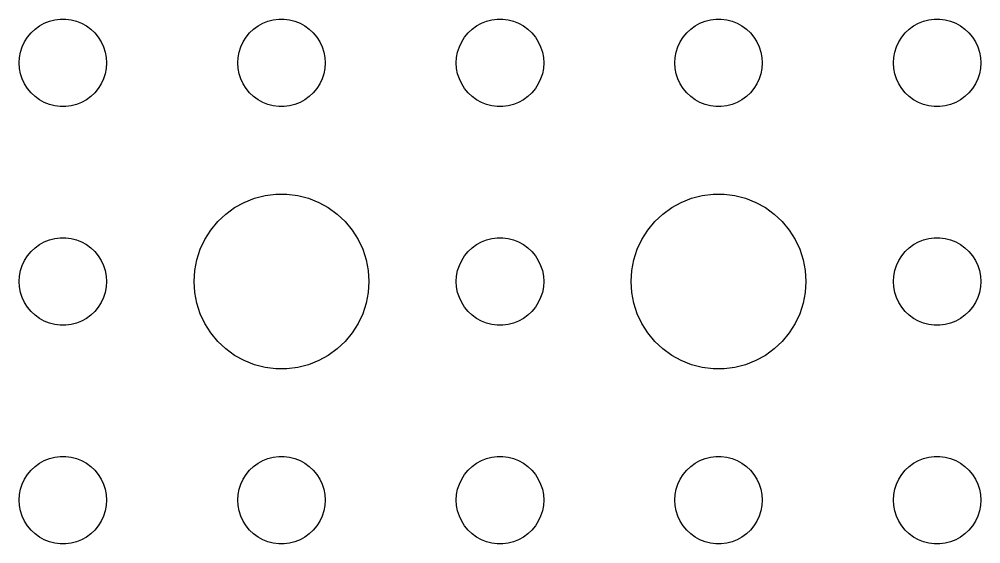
# Model space of a CAD drawing. Header units: metres. Extents: x -127 to 127, y -127 to 127.
# Drawn here: x -39 to -6, y 66 to 84 of the extents above; entities that cross this region are included whole.
import ezdxf

# ---------------------------------------------------------------- set-up
doc = ezdxf.new("R2010")
doc.units = ezdxf.units.M

msp = doc.modelspace()

# ---------------------------------------------------------------- linework, layer by layer
for p, q in [((-38.3037, 83.7665), (-38.1387, 83.8572)), ((-38.1387, 83.8572), (-37.9635, 83.9266)), ((-37.9635, 83.9266), (-37.7811, 83.9734)), ((-37.7811, 83.9734), (-37.5942, 83.997)), ((-37.5942, 83.997), (-37.4058, 83.997)), ((-37.4058, 83.997), (-37.2189, 83.9734)), ((-37.2189, 83.9734), (-37.0365, 83.9266)), ((-37.0365, 83.9266), (-36.8613, 83.8572)), ((-36.8613, 83.8572), (-36.6963, 83.7665)), ((-30.8037, 83.7665), (-30.6387, 83.8572)), ((-30.6387, 83.8572), (-30.4635, 83.9266)), ((-30.4635, 83.9266), (-30.2811, 83.9734)), ((-30.2811, 83.9734), (-30.0942, 83.997)), ((-30.0942, 83.997), (-29.9058, 83.997)), ((-29.9058, 83.997), (-29.7189, 83.9734)), ((-29.7189, 83.9734), (-29.5365, 83.9266)), ((-29.5365, 83.9266), (-29.3613, 83.8572)), ((-29.3613, 83.8572), (-29.1963, 83.7665)), ((-23.3037, 83.7665), (-23.1387, 83.8572)), ((-23.1387, 83.8572), (-22.9635, 83.9266)), ((-22.9635, 83.9266), (-22.7811, 83.9734)), ((-22.7811, 83.9734), (-22.5942, 83.997)), ((-22.5942, 83.997), (-22.4058, 83.997)), ((-22.4058, 83.997), (-22.2189, 83.9734)), ((-22.2189, 83.9734), (-22.0365, 83.9266)), ((-22.0365, 83.9266), (-21.8613, 83.8572)), ((-21.8613, 83.8572), (-21.6963, 83.7665)), ((-15.8037, 83.7665), (-15.6387, 83.8572)), ((-15.6387, 83.8572), (-15.4635, 83.9266)), ((-15.4635, 83.9266), (-15.2811, 83.9734)), ((-15.2811, 83.9734), (-15.0942, 83.997)), ((-15.0942, 83.997), (-14.9058, 83.997)), ((-14.9058, 83.997), (-14.7189, 83.9734)), ((-14.7189, 83.9734), (-14.5365, 83.9266)), ((-14.5365, 83.9266), (-14.3613, 83.8572)), ((-14.3613, 83.8572), (-14.1963, 83.7665)), ((-8.30373, 83.7665), (-8.13866, 83.8572)), ((-8.13866, 83.8572), (-7.96352, 83.9266)), ((-7.96352, 83.9266), (-7.78107, 83.9734)), ((-7.78107, 83.9734), (-7.59418, 83.997)), ((-7.59418, 83.997), (-7.40581, 83.997)), ((-7.40581, 83.997), (-7.21892, 83.9734)), ((-7.21892, 83.9734), (-7.03647, 83.9266)), ((-7.03647, 83.9266), (-6.86133, 83.8572)), ((-6.86133, 83.8572), (-6.69626, 83.7665)), ((-38.7135, 83.3817), (-38.5934, 83.5268)), ((-38.5934, 83.5268), (-38.4561, 83.6558)), ((-38.4561, 83.6558), (-38.3037, 83.7665)), ((-36.6963, 83.7665), (-36.5439, 83.6558)), ((-36.5439, 83.6558), (-36.4065, 83.5268)), ((-36.4065, 83.5268), (-36.2865, 83.3817)), ((-31.2135, 83.3817), (-31.0934, 83.5268)), ((-31.0934, 83.5268), (-30.9561, 83.6558)), ((-30.9561, 83.6558), (-30.8037, 83.7665)), ((-29.1963, 83.7665), (-29.0439, 83.6558)), ((-29.0439, 83.6558), (-28.9065, 83.5268)), ((-28.9065, 83.5268), (-28.7865, 83.3817)), ((-23.7135, 83.3817), (-23.5934, 83.5268)), ((-23.5934, 83.5268), (-23.4561, 83.6558)), ((-23.4561, 83.6558), (-23.3037, 83.7665)), ((-21.6963, 83.7665), (-21.5439, 83.6558)), ((-21.5439, 83.6558), (-21.4065, 83.5268)), ((-21.4065, 83.5268), (-21.2865, 83.3817)), ((-16.2135, 83.3817), (-16.0934, 83.5268)), ((-16.0934, 83.5268), (-15.9561, 83.6558)), ((-15.9561, 83.6558), (-15.8037, 83.7665)), ((-14.1963, 83.7665), (-14.0439, 83.6558)), ((-14.0439, 83.6558), (-13.9065, 83.5268)), ((-13.9065, 83.5268), (-13.7865, 83.3817)), ((-8.71352, 83.3817), (-8.59344, 83.5268)), ((-8.59344, 83.5268), (-8.45613, 83.6558)), ((-8.45613, 83.6558), (-8.30373, 83.7665)), ((-6.69626, 83.7665), (-6.54385, 83.6558)), ((-6.54385, 83.6558), (-6.40654, 83.5268)), ((-6.40654, 83.5268), (-6.28647, 83.3817)), ((-38.8947, 83.0522), (-38.8145, 83.2226)), ((-38.8145, 83.2226), (-38.7135, 83.3817)), ((-36.2865, 83.3817), (-36.1855, 83.2226)), ((-36.1855, 83.2226), (-36.1053, 83.0522)), ((-31.3947, 83.0522), (-31.3145, 83.2226)), ((-31.3145, 83.2226), (-31.2135, 83.3817)), ((-28.7865, 83.3817), (-28.6855, 83.2226)), ((-28.6855, 83.2226), (-28.6053, 83.0522)), ((-23.8947, 83.0522), (-23.8145, 83.2226)), ((-23.8145, 83.2226), (-23.7135, 83.3817)), ((-21.2865, 83.3817), (-21.1855, 83.2226)), ((-21.1855, 83.2226), (-21.1053, 83.0522)), ((-16.3947, 83.0522), (-16.3145, 83.2226)), ((-16.3145, 83.2226), (-16.2135, 83.3817)), ((-13.7865, 83.3817), (-13.6855, 83.2226)), ((-13.6855, 83.2226), (-13.6053, 83.0522)), ((-8.89465, 83.0522), (-8.81445, 83.2226)), ((-8.81445, 83.2226), (-8.71352, 83.3817)), ((-6.28647, 83.3817), (-6.18553, 83.2226)), ((-6.18553, 83.2226), (-6.10533, 83.0522)), ((-38.9882, 82.688), (-38.9529, 82.873)), ((-38.9529, 82.873), (-38.8947, 83.0522)), ((-36.1053, 83.0522), (-36.0471, 82.873)), ((-36.0471, 82.873), (-36.0118, 82.688)), ((-31.4882, 82.688), (-31.4529, 82.873)), ((-31.4529, 82.873), (-31.3947, 83.0522)), ((-28.6053, 83.0522), (-28.5471, 82.873)), ((-28.5471, 82.873), (-28.5118, 82.688)), ((-23.9882, 82.688), (-23.9529, 82.873)), ((-23.9529, 82.873), (-23.8947, 83.0522)), ((-21.1053, 83.0522), (-21.0471, 82.873)), ((-21.0471, 82.873), (-21.0118, 82.688)), ((-16.4882, 82.688), (-16.4529, 82.873)), ((-16.4529, 82.873), (-16.3947, 83.0522)), ((-13.6053, 83.0522), (-13.5471, 82.873)), ((-13.5471, 82.873), (-13.5118, 82.688)), ((-8.98816, 82.688), (-8.95287, 82.873)), ((-8.95287, 82.873), (-8.89465, 83.0522)), ((-6.10533, 83.0522), (-6.04712, 82.873)), ((-6.04712, 82.873), (-6.01183, 82.688)), ((-39, 82.5), (-38.9882, 82.688)), ((-38.9882, 82.312), (-39, 82.5)), ((-36.0118, 82.688), (-36, 82.5)), ((-36, 82.5), (-36.0118, 82.312)), ((-31.5, 82.5), (-31.4882, 82.688)), ((-31.4882, 82.312), (-31.5, 82.5)), ((-28.5118, 82.688), (-28.5, 82.5)), ((-28.5, 82.5), (-28.5118, 82.312)), ((-24, 82.5), (-23.9882, 82.688)), ((-23.9882, 82.312), (-24, 82.5)), ((-21.0118, 82.688), (-21, 82.5)), ((-21, 82.5), (-21.0118, 82.312)), ((-16.5, 82.5), (-16.4882, 82.688)), ((-16.4882, 82.312), (-16.5, 82.5)), ((-13.5118, 82.688), (-13.5, 82.5)), ((-13.5, 82.5), (-13.5118, 82.312)), ((-9, 82.5), (-8.98816, 82.688)), ((-8.98816, 82.312), (-9, 82.5)), ((-6.01183, 82.688), (-6, 82.5)), ((-6, 82.5), (-6.01183, 82.312)), ((-38.9529, 82.127), (-38.9882, 82.312)), ((-36.0118, 82.312), (-36.0471, 82.127)), ((-31.4529, 82.127), (-31.4882, 82.312)), ((-28.5118, 82.312), (-28.5471, 82.127)), ((-23.9529, 82.127), (-23.9882, 82.312)), ((-21.0118, 82.312), (-21.0471, 82.127)), ((-16.4529, 82.127), (-16.4882, 82.312)), ((-13.5118, 82.312), (-13.5471, 82.127)), ((-8.95287, 82.127), (-8.98816, 82.312)), ((-6.01183, 82.312), (-6.04712, 82.127)), ((-38.8947, 81.9478), (-38.9529, 82.127)), ((-38.8145, 81.7774), (-38.8947, 81.9478)), ((-36.1053, 81.9478), (-36.1855, 81.7774)), ((-36.0471, 82.127), (-36.1053, 81.9478)), ((-31.3947, 81.9478), (-31.4529, 82.127)), ((-31.3145, 81.7774), (-31.3947, 81.9478)), ((-28.6053, 81.9478), (-28.6855, 81.7774)), ((-28.5471, 82.127), (-28.6053, 81.9478)), ((-23.8947, 81.9478), (-23.9529, 82.127)), ((-23.8145, 81.7774), (-23.8947, 81.9478)), ((-21.1053, 81.9478), (-21.1855, 81.7774)), ((-21.0471, 82.127), (-21.1053, 81.9478)), ((-16.3947, 81.9478), (-16.4529, 82.127)), ((-16.3145, 81.7774), (-16.3947, 81.9478)), ((-13.6053, 81.9478), (-13.6855, 81.7774)), ((-13.5471, 82.127), (-13.6053, 81.9478)), ((-8.89465, 81.9478), (-8.95287, 82.127)), ((-8.81445, 81.7774), (-8.89465, 81.9478)), ((-6.10533, 81.9478), (-6.18553, 81.7774)), ((-6.04712, 82.127), (-6.10533, 81.9478)), ((-38.7135, 81.6183), (-38.8145, 81.7774)), ((-38.5934, 81.4732), (-38.7135, 81.6183)), ((-36.2865, 81.6183), (-36.4065, 81.4732)), ((-36.1855, 81.7774), (-36.2865, 81.6183)), ((-31.2135, 81.6183), (-31.3145, 81.7774)), ((-31.0934, 81.4732), (-31.2135, 81.6183)), ((-28.7865, 81.6183), (-28.9065, 81.4732)), ((-28.6855, 81.7774), (-28.7865, 81.6183)), ((-23.7135, 81.6183), (-23.8145, 81.7774)), ((-23.5934, 81.4732), (-23.7135, 81.6183)), ((-21.2865, 81.6183), (-21.4065, 81.4732)), ((-21.1855, 81.7774), (-21.2865, 81.6183)), ((-16.2135, 81.6183), (-16.3145, 81.7774)), ((-16.0934, 81.4732), (-16.2135, 81.6183)), ((-13.7865, 81.6183), (-13.9065, 81.4732)), ((-13.6855, 81.7774), (-13.7865, 81.6183)), ((-8.71352, 81.6183), (-8.81445, 81.7774)), ((-8.59344, 81.4732), (-8.71352, 81.6183)), ((-6.28647, 81.6183), (-6.40654, 81.4732)), ((-6.18553, 81.7774), (-6.28647, 81.6183)), ((-38.4561, 81.3442), (-38.5934, 81.4732)), ((-38.3037, 81.2335), (-38.4561, 81.3442)), ((-38.1387, 81.1428), (-38.3037, 81.2335)), ((-36.6963, 81.2335), (-36.8613, 81.1428)), ((-36.5439, 81.3442), (-36.6963, 81.2335)), ((-36.4065, 81.4732), (-36.5439, 81.3442)), ((-30.9561, 81.3442), (-31.0934, 81.4732)), ((-30.8037, 81.2335), (-30.9561, 81.3442)), ((-30.6387, 81.1428), (-30.8037, 81.2335)), ((-29.1963, 81.2335), (-29.3613, 81.1428)), ((-29.0439, 81.3442), (-29.1963, 81.2335)), ((-28.9065, 81.4732), (-29.0439, 81.3442)), ((-23.4561, 81.3442), (-23.5934, 81.4732)), ((-23.3037, 81.2335), (-23.4561, 81.3442)), ((-23.1387, 81.1428), (-23.3037, 81.2335)), ((-21.6963, 81.2335), (-21.8613, 81.1428)), ((-21.5439, 81.3442), (-21.6963, 81.2335)), ((-21.4065, 81.4732), (-21.5439, 81.3442)), ((-15.9561, 81.3442), (-16.0934, 81.4732)), ((-15.8037, 81.2335), (-15.9561, 81.3442)), ((-15.6387, 81.1428), (-15.8037, 81.2335)), ((-14.1963, 81.2335), (-14.3613, 81.1428)), ((-14.0439, 81.3442), (-14.1963, 81.2335)), ((-13.9065, 81.4732), (-14.0439, 81.3442)), ((-8.45613, 81.3442), (-8.59344, 81.4732)), ((-8.30373, 81.2335), (-8.45613, 81.3442)), ((-8.13866, 81.1428), (-8.30373, 81.2335)), ((-6.69626, 81.2335), (-6.86133, 81.1428)), ((-6.54385, 81.3442), (-6.69626, 81.2335)), ((-6.40654, 81.4732), (-6.54385, 81.3442)), ((-37.9635, 81.0734), (-38.1387, 81.1428)), ((-37.7811, 81.0266), (-37.9635, 81.0734)), ((-37.5942, 81.003), (-37.7811, 81.0266)), ((-37.4058, 81.003), (-37.5942, 81.003)), ((-37.2189, 81.0266), (-37.4058, 81.003)), ((-37.0365, 81.0734), (-37.2189, 81.0266)), ((-36.8613, 81.1428), (-37.0365, 81.0734)), ((-30.4635, 81.0734), (-30.6387, 81.1428)), ((-30.2811, 81.0266), (-30.4635, 81.0734)), ((-30.0942, 81.003), (-30.2811, 81.0266)), ((-29.9058, 81.003), (-30.0942, 81.003)), ((-29.7189, 81.0266), (-29.9058, 81.003)), ((-29.5365, 81.0734), (-29.7189, 81.0266)), ((-29.3613, 81.1428), (-29.5365, 81.0734)), ((-22.9635, 81.0734), (-23.1387, 81.1428)), ((-22.7811, 81.0266), (-22.9635, 81.0734)), ((-22.5942, 81.003), (-22.7811, 81.0266)), ((-22.4058, 81.003), (-22.5942, 81.003)), ((-22.2189, 81.0266), (-22.4058, 81.003)), ((-22.0365, 81.0734), (-22.2189, 81.0266)), ((-21.8613, 81.1428), (-22.0365, 81.0734)), ((-15.4635, 81.0734), (-15.6387, 81.1428)), ((-15.2811, 81.0266), (-15.4635, 81.0734)), ((-15.0942, 81.003), (-15.2811, 81.0266)), ((-14.9058, 81.003), (-15.0942, 81.003)), ((-14.7189, 81.0266), (-14.9058, 81.003)), ((-14.5365, 81.0734), (-14.7189, 81.0266)), ((-14.3613, 81.1428), (-14.5365, 81.0734)), ((-7.96352, 81.0734), (-8.13866, 81.1428)), ((-7.78107, 81.0266), (-7.96352, 81.0734)), ((-7.59418, 81.003), (-7.78107, 81.0266)), ((-7.40581, 81.003), (-7.59418, 81.003)), ((-7.21892, 81.0266), (-7.40581, 81.003)), ((-7.03647, 81.0734), (-7.21892, 81.0266)), ((-6.86133, 81.1428), (-7.03647, 81.0734)), ((-30.927, 77.8532), (-30.5621, 77.9469)), ((-30.5621, 77.9469), (-30.1884, 77.9941)), ((-30.1884, 77.9941), (-29.8116, 77.9941)), ((-29.8116, 77.9941), (-29.4379, 77.9469)), ((-29.4379, 77.9469), (-29.0729, 77.8532)), ((-15.927, 77.8532), (-15.5621, 77.9469)), ((-15.5621, 77.9469), (-15.1884, 77.9941)), ((-15.1884, 77.9941), (-14.8116, 77.9941)), ((-14.8116, 77.9941), (-14.4379, 77.9469)), ((-14.4379, 77.9469), (-14.0729, 77.8532)), ((-31.6075, 77.533), (-31.2773, 77.7145)), ((-31.2773, 77.7145), (-30.927, 77.8532)), ((-29.0729, 77.8532), (-28.7227, 77.7145)), ((-28.7227, 77.7145), (-28.3925, 77.533)), ((-16.6075, 77.533), (-16.2773, 77.7145)), ((-16.2773, 77.7145), (-15.927, 77.8532)), ((-14.0729, 77.8532), (-13.7227, 77.7145)), ((-13.7227, 77.7145), (-13.3925, 77.533)), ((-32.1869, 77.0536), (-31.9123, 77.3115)), ((-31.9123, 77.3115), (-31.6075, 77.533)), ((-28.3925, 77.533), (-28.0877, 77.3115)), ((-28.0877, 77.3115), (-27.8131, 77.0536)), ((-17.1869, 77.0536), (-16.9123, 77.3115)), ((-16.9123, 77.3115), (-16.6075, 77.533)), ((-13.3925, 77.533), (-13.0877, 77.3115)), ((-13.0877, 77.3115), (-12.8131, 77.0536)), ((-32.427, 76.7634), (-32.1869, 77.0536)), ((-27.8131, 77.0536), (-27.5729, 76.7634)), ((-17.427, 76.7634), (-17.1869, 77.0536)), ((-12.8131, 77.0536), (-12.5729, 76.7634)), ((-32.6289, 76.4453), (-32.427, 76.7634)), ((-27.5729, 76.7634), (-27.3711, 76.4453)), ((-17.6289, 76.4453), (-17.427, 76.7634)), ((-12.5729, 76.7634), (-12.3711, 76.4453)), ((-38.4561, 76.1558), (-38.3037, 76.2665)), ((-38.3037, 76.2665), (-38.1387, 76.3572)), ((-38.1387, 76.3572), (-37.9635, 76.4266)), ((-37.9635, 76.4266), (-37.7811, 76.4734)), ((-37.7811, 76.4734), (-37.5942, 76.497)), ((-37.5942, 76.497), (-37.4058, 76.497)), ((-37.4058, 76.497), (-37.2189, 76.4734)), ((-37.2189, 76.4734), (-37.0365, 76.4266)), ((-37.0365, 76.4266), (-36.8613, 76.3572)), ((-36.8613, 76.3572), (-36.6963, 76.2665)), ((-36.6963, 76.2665), (-36.5439, 76.1558)), ((-32.7893, 76.1044), (-32.6289, 76.4453)), ((-27.3711, 76.4453), (-27.2107, 76.1044)), ((-23.4561, 76.1558), (-23.3037, 76.2665)), ((-23.3037, 76.2665), (-23.1387, 76.3572)), ((-23.1387, 76.3572), (-22.9635, 76.4266)), ((-22.9635, 76.4266), (-22.7811, 76.4734)), ((-22.7811, 76.4734), (-22.5942, 76.497)), ((-22.5942, 76.497), (-22.4058, 76.497)), ((-22.4058, 76.497), (-22.2189, 76.4734)), ((-22.2189, 76.4734), (-22.0365, 76.4266)), ((-22.0365, 76.4266), (-21.8613, 76.3572)), ((-21.8613, 76.3572), (-21.6963, 76.2665)), ((-21.6963, 76.2665), (-21.5439, 76.1558)), ((-17.7893, 76.1044), (-17.6289, 76.4453)), ((-12.3711, 76.4453), (-12.2107, 76.1044)), ((-8.45613, 76.1558), (-8.30373, 76.2665)), ((-8.30373, 76.2665), (-8.13866, 76.3572)), ((-8.13866, 76.3572), (-7.96352, 76.4266)), ((-7.96352, 76.4266), (-7.78107, 76.4734)), ((-7.78107, 76.4734), (-7.59418, 76.497)), ((-7.59418, 76.497), (-7.40581, 76.497)), ((-7.40581, 76.497), (-7.21892, 76.4734)), ((-7.21892, 76.4734), (-7.03647, 76.4266)), ((-7.03647, 76.4266), (-6.86133, 76.3572)), ((-6.86133, 76.3572), (-6.69626, 76.2665)), ((-6.69626, 76.2665), (-6.54385, 76.1558)), ((-38.7135, 75.8817), (-38.5934, 76.0268)), ((-38.5934, 76.0268), (-38.4561, 76.1558)), ((-36.5439, 76.1558), (-36.4065, 76.0268)), ((-36.4065, 76.0268), (-36.2865, 75.8817)), ((-32.9057, 75.7461), (-32.7893, 76.1044)), ((-27.2107, 76.1044), (-27.0942, 75.7461)), ((-23.7135, 75.8817), (-23.5934, 76.0268)), ((-23.5934, 76.0268), (-23.4561, 76.1558)), ((-21.5439, 76.1558), (-21.4065, 76.0268)), ((-21.4065, 76.0268), (-21.2865, 75.8817)), ((-17.9057, 75.7461), (-17.7893, 76.1044)), ((-12.2107, 76.1044), (-12.0942, 75.7461)), ((-8.71352, 75.8817), (-8.59344, 76.0268)), ((-8.59344, 76.0268), (-8.45613, 76.1558)), ((-6.54385, 76.1558), (-6.40654, 76.0268)), ((-6.40654, 76.0268), (-6.28647, 75.8817)), ((-38.8947, 75.5522), (-38.8145, 75.7226)), ((-38.8145, 75.7226), (-38.7135, 75.8817)), ((-36.2865, 75.8817), (-36.1855, 75.7226)), ((-36.1855, 75.7226), (-36.1053, 75.5522)), ((-32.9763, 75.376), (-32.9057, 75.7461)), ((-27.0942, 75.7461), (-27.0237, 75.376)), ((-23.8947, 75.5522), (-23.8145, 75.7226)), ((-23.8145, 75.7226), (-23.7135, 75.8817)), ((-21.2865, 75.8817), (-21.1855, 75.7226)), ((-21.1855, 75.7226), (-21.1053, 75.5522)), ((-17.9763, 75.376), (-17.9057, 75.7461)), ((-12.0942, 75.7461), (-12.0237, 75.376)), ((-8.89465, 75.5522), (-8.81445, 75.7226)), ((-8.81445, 75.7226), (-8.71352, 75.8817)), ((-6.28647, 75.8817), (-6.18553, 75.7226)), ((-6.18553, 75.7226), (-6.10533, 75.5522)), ((-38.9882, 75.188), (-38.9529, 75.373)), ((-38.9529, 75.373), (-38.8947, 75.5522)), ((-36.1053, 75.5522), (-36.0471, 75.373)), ((-36.0471, 75.373), (-36.0118, 75.188)), ((-33, 75), (-32.9763, 75.376)), ((-27.0237, 75.376), (-27, 75)), ((-23.9882, 75.188), (-23.9529, 75.373)), ((-23.9529, 75.373), (-23.8947, 75.5522)), ((-21.1053, 75.5522), (-21.0471, 75.373)), ((-21.0471, 75.373), (-21.0118, 75.188)), ((-18, 75), (-17.9763, 75.376)), ((-12.0237, 75.376), (-12, 75)), ((-8.98816, 75.188), (-8.95287, 75.373)), ((-8.95287, 75.373), (-8.89465, 75.5522)), ((-6.10533, 75.5522), (-6.04712, 75.373)), ((-6.04712, 75.373), (-6.01183, 75.188)), ((-39, 75), (-38.9882, 75.188)), ((-38.9882, 74.812), (-39, 75)), ((-36.0118, 75.188), (-36, 75)), ((-36, 75), (-36.0118, 74.812)), ((-32.9763, 74.624), (-33, 75)), ((-27, 75), (-27.0237, 74.624)), ((-24, 75), (-23.9882, 75.188)), ((-23.9882, 74.812), (-24, 75)), ((-21.0118, 75.188), (-21, 75)), ((-21, 75), (-21.0118, 74.812)), ((-17.9763, 74.624), (-18, 75)), ((-12, 75), (-12.0237, 74.624)), ((-9, 75), (-8.98816, 75.188)), ((-8.98816, 74.812), (-9, 75)), ((-6.01183, 75.188), (-6, 75)), ((-6, 75), (-6.01183, 74.812)), ((-38.9529, 74.627), (-38.9882, 74.812)), ((-38.8947, 74.4478), (-38.9529, 74.627)), ((-36.0471, 74.627), (-36.1053, 74.4478)), ((-36.0118, 74.812), (-36.0471, 74.627)), ((-32.9057, 74.2539), (-32.9763, 74.624)), ((-27.0237, 74.624), (-27.0942, 74.2539)), ((-23.9529, 74.627), (-23.9882, 74.812)), ((-23.8947, 74.4478), (-23.9529, 74.627)), ((-21.0471, 74.627), (-21.1053, 74.4478)), ((-21.0118, 74.812), (-21.0471, 74.627)), ((-17.9057, 74.2539), (-17.9763, 74.624)), ((-12.0237, 74.624), (-12.0942, 74.2539)), ((-8.95287, 74.627), (-8.98816, 74.812)), ((-8.89465, 74.4478), (-8.95287, 74.627)), ((-6.04712, 74.627), (-6.10533, 74.4478)), ((-6.01183, 74.812), (-6.04712, 74.627)), ((-38.8145, 74.2774), (-38.8947, 74.4478)), ((-38.7135, 74.1183), (-38.8145, 74.2774)), ((-36.1855, 74.2774), (-36.2865, 74.1183)), ((-36.1053, 74.4478), (-36.1855, 74.2774)), ((-32.7893, 73.8956), (-32.9057, 74.2539)), ((-27.0942, 74.2539), (-27.2107, 73.8956)), ((-23.8145, 74.2774), (-23.8947, 74.4478)), ((-23.7135, 74.1183), (-23.8145, 74.2774)), ((-21.1855, 74.2774), (-21.2865, 74.1183)), ((-21.1053, 74.4478), (-21.1855, 74.2774)), ((-17.7893, 73.8956), (-17.9057, 74.2539)), ((-12.0942, 74.2539), (-12.2107, 73.8956)), ((-8.81445, 74.2774), (-8.89465, 74.4478)), ((-8.71352, 74.1183), (-8.81445, 74.2774)), ((-6.18553, 74.2774), (-6.28647, 74.1183)), ((-6.10533, 74.4478), (-6.18553, 74.2774)), ((-38.5934, 73.9732), (-38.7135, 74.1183)), ((-38.4561, 73.8442), (-38.5934, 73.9732)), ((-36.4065, 73.9732), (-36.5439, 73.8442)), ((-36.2865, 74.1183), (-36.4065, 73.9732)), ((-23.5934, 73.9732), (-23.7135, 74.1183)), ((-23.4561, 73.8442), (-23.5934, 73.9732)), ((-21.4065, 73.9732), (-21.5439, 73.8442)), ((-21.2865, 74.1183), (-21.4065, 73.9732)), ((-8.59344, 73.9732), (-8.71352, 74.1183)), ((-8.45613, 73.8442), (-8.59344, 73.9732)), ((-6.40654, 73.9732), (-6.54385, 73.8442)), ((-6.28647, 74.1183), (-6.40654, 73.9732)), ((-38.3037, 73.7335), (-38.4561, 73.8442)), ((-38.1387, 73.6428), (-38.3037, 73.7335)), ((-37.9635, 73.5734), (-38.1387, 73.6428)), ((-36.8613, 73.6428), (-37.0365, 73.5734)), ((-36.6963, 73.7335), (-36.8613, 73.6428)), ((-36.5439, 73.8442), (-36.6963, 73.7335)), ((-32.6289, 73.5547), (-32.7893, 73.8956)), ((-27.2107, 73.8956), (-27.3711, 73.5547)), ((-23.3037, 73.7335), (-23.4561, 73.8442)), ((-23.1387, 73.6428), (-23.3037, 73.7335)), ((-22.9635, 73.5734), (-23.1387, 73.6428)), ((-21.8613, 73.6428), (-22.0365, 73.5734)), ((-21.6963, 73.7335), (-21.8613, 73.6428)), ((-21.5439, 73.8442), (-21.6963, 73.7335)), ((-17.6289, 73.5547), (-17.7893, 73.8956)), ((-12.2107, 73.8956), (-12.3711, 73.5547)), ((-8.30373, 73.7335), (-8.45613, 73.8442)), ((-8.13866, 73.6428), (-8.30373, 73.7335)), ((-7.96352, 73.5734), (-8.13866, 73.6428)), ((-6.86133, 73.6428), (-7.03647, 73.5734)), ((-6.69626, 73.7335), (-6.86133, 73.6428)), ((-6.54385, 73.8442), (-6.69626, 73.7335)), ((-37.7811, 73.5266), (-37.9635, 73.5734)), ((-37.5942, 73.503), (-37.7811, 73.5266)), ((-37.4058, 73.503), (-37.5942, 73.503)), ((-37.2189, 73.5266), (-37.4058, 73.503)), ((-37.0365, 73.5734), (-37.2189, 73.5266)), ((-32.427, 73.2366), (-32.6289, 73.5547)), ((-27.3711, 73.5547), (-27.5729, 73.2366)), ((-22.7811, 73.5266), (-22.9635, 73.5734)), ((-22.5942, 73.503), (-22.7811, 73.5266)), ((-22.4058, 73.503), (-22.5942, 73.503)), ((-22.2189, 73.5266), (-22.4058, 73.503)), ((-22.0365, 73.5734), (-22.2189, 73.5266)), ((-17.427, 73.2366), (-17.6289, 73.5547)), ((-12.3711, 73.5547), (-12.5729, 73.2366)), ((-7.78107, 73.5266), (-7.96352, 73.5734)), ((-7.59418, 73.503), (-7.78107, 73.5266)), ((-7.40581, 73.503), (-7.59418, 73.503)), ((-7.21892, 73.5266), (-7.40581, 73.503)), ((-7.03647, 73.5734), (-7.21892, 73.5266)), ((-32.1869, 72.9464), (-32.427, 73.2366)), ((-31.9123, 72.6885), (-32.1869, 72.9464)), ((-27.8131, 72.9464), (-28.0877, 72.6885)), ((-27.5729, 73.2366), (-27.8131, 72.9464)), ((-17.1869, 72.9464), (-17.427, 73.2366)), ((-16.9123, 72.6885), (-17.1869, 72.9464)), ((-12.8131, 72.9464), (-13.0877, 72.6885)), ((-12.5729, 73.2366), (-12.8131, 72.9464)), ((-31.6075, 72.467), (-31.9123, 72.6885)), ((-28.0877, 72.6885), (-28.3925, 72.467)), ((-16.6075, 72.467), (-16.9123, 72.6885)), ((-13.0877, 72.6885), (-13.3925, 72.467)), ((-31.2773, 72.2855), (-31.6075, 72.467)), ((-30.927, 72.1468), (-31.2773, 72.2855)), ((-28.7227, 72.2855), (-29.0729, 72.1468)), ((-28.3925, 72.467), (-28.7227, 72.2855)), ((-16.2773, 72.2855), (-16.6075, 72.467)), ((-15.927, 72.1468), (-16.2773, 72.2855)), ((-13.7227, 72.2855), (-14.0729, 72.1468)), ((-13.3925, 72.467), (-13.7227, 72.2855)), ((-30.5621, 72.0531), (-30.927, 72.1468)), ((-30.1884, 72.0059), (-30.5621, 72.0531)), ((-29.8116, 72.0059), (-30.1884, 72.0059)), ((-29.4379, 72.0531), (-29.8116, 72.0059)), ((-29.0729, 72.1468), (-29.4379, 72.0531)), ((-15.5621, 72.0531), (-15.927, 72.1468)), ((-15.1884, 72.0059), (-15.5621, 72.0531)), ((-14.8116, 72.0059), (-15.1884, 72.0059)), ((-14.4379, 72.0531), (-14.8116, 72.0059)), ((-14.0729, 72.1468), (-14.4379, 72.0531)), ((-37.9635, 68.9266), (-37.7811, 68.9734)), ((-37.7811, 68.9734), (-37.5942, 68.997)), ((-37.5942, 68.997), (-37.4058, 68.997)), ((-37.4058, 68.997), (-37.2189, 68.9734)), ((-37.2189, 68.9734), (-37.0365, 68.9266)), ((-30.4635, 68.9266), (-30.2811, 68.9734)), ((-30.2811, 68.9734), (-30.0942, 68.997)), ((-30.0942, 68.997), (-29.9058, 68.997)), ((-29.9058, 68.997), (-29.7189, 68.9734)), ((-29.7189, 68.9734), (-29.5365, 68.9266)), ((-22.9635, 68.9266), (-22.7811, 68.9734)), ((-22.7811, 68.9734), (-22.5942, 68.997)), ((-22.5942, 68.997), (-22.4058, 68.997)), ((-22.4058, 68.997), (-22.2189, 68.9734)), ((-22.2189, 68.9734), (-22.0365, 68.9266)), ((-15.4635, 68.9266), (-15.2811, 68.9734)), ((-15.2811, 68.9734), (-15.0942, 68.997)), ((-15.0942, 68.997), (-14.9058, 68.997)), ((-14.9058, 68.997), (-14.7189, 68.9734)), ((-14.7189, 68.9734), (-14.5365, 68.9266)), ((-7.96352, 68.9266), (-7.78107, 68.9734)), ((-7.78107, 68.9734), (-7.59418, 68.997)), ((-7.59418, 68.997), (-7.40581, 68.997)), ((-7.40581, 68.997), (-7.21892, 68.9734)), ((-7.21892, 68.9734), (-7.03647, 68.9266)), ((-38.5934, 68.5268), (-38.4561, 68.6558)), ((-38.4561, 68.6558), (-38.3037, 68.7665)), ((-38.3037, 68.7665), (-38.1387, 68.8572)), ((-38.1387, 68.8572), (-37.9635, 68.9266)), ((-37.0365, 68.9266), (-36.8613, 68.8572)), ((-36.8613, 68.8572), (-36.6963, 68.7665)), ((-36.6963, 68.7665), (-36.5439, 68.6558)), ((-36.5439, 68.6558), (-36.4065, 68.5268)), ((-31.0934, 68.5268), (-30.9561, 68.6558)), ((-30.9561, 68.6558), (-30.8037, 68.7665)), ((-30.8037, 68.7665), (-30.6387, 68.8572)), ((-30.6387, 68.8572), (-30.4635, 68.9266)), ((-29.5365, 68.9266), (-29.3613, 68.8572)), ((-29.3613, 68.8572), (-29.1963, 68.7665)), ((-29.1963, 68.7665), (-29.0439, 68.6558)), ((-29.0439, 68.6558), (-28.9065, 68.5268)), ((-23.5934, 68.5268), (-23.4561, 68.6558)), ((-23.4561, 68.6558), (-23.3037, 68.7665)), ((-23.3037, 68.7665), (-23.1387, 68.8572)), ((-23.1387, 68.8572), (-22.9635, 68.9266)), ((-22.0365, 68.9266), (-21.8613, 68.8572)), ((-21.8613, 68.8572), (-21.6963, 68.7665)), ((-21.6963, 68.7665), (-21.5439, 68.6558)), ((-21.5439, 68.6558), (-21.4065, 68.5268)), ((-16.0934, 68.5268), (-15.9561, 68.6558)), ((-15.9561, 68.6558), (-15.8037, 68.7665)), ((-15.8037, 68.7665), (-15.6387, 68.8572)), ((-15.6387, 68.8572), (-15.4635, 68.9266)), ((-14.5365, 68.9266), (-14.3613, 68.8572)), ((-14.3613, 68.8572), (-14.1963, 68.7665)), ((-14.1963, 68.7665), (-14.0439, 68.6558)), ((-14.0439, 68.6558), (-13.9065, 68.5268)), ((-8.59344, 68.5268), (-8.45613, 68.6558)), ((-8.45613, 68.6558), (-8.30373, 68.7665)), ((-8.30373, 68.7665), (-8.13866, 68.8572)), ((-8.13866, 68.8572), (-7.96352, 68.9266)), ((-7.03647, 68.9266), (-6.86133, 68.8572)), ((-6.86133, 68.8572), (-6.69626, 68.7665)), ((-6.69626, 68.7665), (-6.54385, 68.6558)), ((-6.54385, 68.6558), (-6.40654, 68.5268)), ((-38.8145, 68.2226), (-38.7135, 68.3817)), ((-38.7135, 68.3817), (-38.5934, 68.5268)), ((-36.4065, 68.5268), (-36.2865, 68.3817)), ((-36.2865, 68.3817), (-36.1855, 68.2226)), ((-31.3145, 68.2226), (-31.2135, 68.3817)), ((-31.2135, 68.3817), (-31.0934, 68.5268)), ((-28.9065, 68.5268), (-28.7865, 68.3817)), ((-28.7865, 68.3817), (-28.6855, 68.2226)), ((-23.8145, 68.2226), (-23.7135, 68.3817)), ((-23.7135, 68.3817), (-23.5934, 68.5268)), ((-21.4065, 68.5268), (-21.2865, 68.3817)), ((-21.2865, 68.3817), (-21.1855, 68.2226)), ((-16.3145, 68.2226), (-16.2135, 68.3817)), ((-16.2135, 68.3817), (-16.0934, 68.5268)), ((-13.9065, 68.5268), (-13.7865, 68.3817)), ((-13.7865, 68.3817), (-13.6855, 68.2226)), ((-8.81445, 68.2226), (-8.71352, 68.3817)), ((-8.71352, 68.3817), (-8.59344, 68.5268)), ((-6.40654, 68.5268), (-6.28647, 68.3817)), ((-6.28647, 68.3817), (-6.18553, 68.2226)), ((-38.9529, 67.873), (-38.8947, 68.0522)), ((-38.8947, 68.0522), (-38.8145, 68.2226)), ((-36.1855, 68.2226), (-36.1053, 68.0522)), ((-36.1053, 68.0522), (-36.0471, 67.873)), ((-31.4529, 67.873), (-31.3947, 68.0522)), ((-31.3947, 68.0522), (-31.3145, 68.2226)), ((-28.6855, 68.2226), (-28.6053, 68.0522)), ((-28.6053, 68.0522), (-28.5471, 67.873)), ((-23.9529, 67.873), (-23.8947, 68.0522)), ((-23.8947, 68.0522), (-23.8145, 68.2226)), ((-21.1855, 68.2226), (-21.1053, 68.0522)), ((-21.1053, 68.0522), (-21.0471, 67.873)), ((-16.4529, 67.873), (-16.3947, 68.0522)), ((-16.3947, 68.0522), (-16.3145, 68.2226)), ((-13.6855, 68.2226), (-13.6053, 68.0522)), ((-13.6053, 68.0522), (-13.5471, 67.873)), ((-8.95287, 67.873), (-8.89465, 68.0522)), ((-8.89465, 68.0522), (-8.81445, 68.2226)), ((-6.18553, 68.2226), (-6.10533, 68.0522)), ((-6.10533, 68.0522), (-6.04712, 67.873)), ((-39, 67.5), (-38.9882, 67.688)), ((-38.9882, 67.688), (-38.9529, 67.873)), ((-36.0471, 67.873), (-36.0118, 67.688)), ((-36.0118, 67.688), (-36, 67.5)), ((-31.5, 67.5), (-31.4882, 67.688)), ((-31.4882, 67.688), (-31.4529, 67.873)), ((-28.5471, 67.873), (-28.5118, 67.688)), ((-28.5118, 67.688), (-28.5, 67.5)), ((-24, 67.5), (-23.9882, 67.688)), ((-23.9882, 67.688), (-23.9529, 67.873)), ((-21.0471, 67.873), (-21.0118, 67.688)), ((-21.0118, 67.688), (-21, 67.5)), ((-16.5, 67.5), (-16.4882, 67.688)), ((-16.4882, 67.688), (-16.4529, 67.873)), ((-13.5471, 67.873), (-13.5118, 67.688)), ((-13.5118, 67.688), (-13.5, 67.5)), ((-9, 67.5), (-8.98816, 67.688)), ((-8.98816, 67.688), (-8.95287, 67.873)), ((-6.04712, 67.873), (-6.01183, 67.688)), ((-6.01183, 67.688), (-6, 67.5)), ((-38.9882, 67.312), (-39, 67.5)), ((-36, 67.5), (-36.0118, 67.312)), ((-31.4882, 67.312), (-31.5, 67.5)), ((-28.5, 67.5), (-28.5118, 67.312)), ((-23.9882, 67.312), (-24, 67.5)), ((-21, 67.5), (-21.0118, 67.312)), ((-16.4882, 67.312), (-16.5, 67.5)), ((-13.5, 67.5), (-13.5118, 67.312)), ((-8.98816, 67.312), (-9, 67.5)), ((-6, 67.5), (-6.01183, 67.312)), ((-38.9529, 67.127), (-38.9882, 67.312)), ((-38.8947, 66.9478), (-38.9529, 67.127)), ((-36.0471, 67.127), (-36.1053, 66.9478)), ((-36.0118, 67.312), (-36.0471, 67.127)), ((-31.4529, 67.127), (-31.4882, 67.312)), ((-31.3947, 66.9478), (-31.4529, 67.127)), ((-28.5471, 67.127), (-28.6053, 66.9478)), ((-28.5118, 67.312), (-28.5471, 67.127)), ((-23.9529, 67.127), (-23.9882, 67.312)), ((-23.8947, 66.9478), (-23.9529, 67.127)), ((-21.0471, 67.127), (-21.1053, 66.9478)), ((-21.0118, 67.312), (-21.0471, 67.127)), ((-16.4529, 67.127), (-16.4882, 67.312)), ((-16.3947, 66.9478), (-16.4529, 67.127)), ((-13.5471, 67.127), (-13.6053, 66.9478)), ((-13.5118, 67.312), (-13.5471, 67.127)), ((-8.95287, 67.127), (-8.98816, 67.312)), ((-8.89465, 66.9478), (-8.95287, 67.127)), ((-6.04712, 67.127), (-6.10533, 66.9478)), ((-6.01183, 67.312), (-6.04712, 67.127)), ((-38.8145, 66.7774), (-38.8947, 66.9478)), ((-38.7135, 66.6183), (-38.8145, 66.7774)), ((-36.1855, 66.7774), (-36.2865, 66.6183)), ((-36.1053, 66.9478), (-36.1855, 66.7774)), ((-31.3145, 66.7774), (-31.3947, 66.9478)), ((-31.2135, 66.6183), (-31.3145, 66.7774)), ((-28.6855, 66.7774), (-28.7865, 66.6183)), ((-28.6053, 66.9478), (-28.6855, 66.7774)), ((-23.8145, 66.7774), (-23.8947, 66.9478)), ((-23.7135, 66.6183), (-23.8145, 66.7774)), ((-21.1855, 66.7774), (-21.2865, 66.6183)), ((-21.1053, 66.9478), (-21.1855, 66.7774)), ((-16.3145, 66.7774), (-16.3947, 66.9478)), ((-16.2135, 66.6183), (-16.3145, 66.7774)), ((-13.6855, 66.7774), (-13.7865, 66.6183)), ((-13.6053, 66.9478), (-13.6855, 66.7774)), ((-8.81445, 66.7774), (-8.89465, 66.9478)), ((-8.71352, 66.6183), (-8.81445, 66.7774)), ((-6.18553, 66.7774), (-6.28647, 66.6183)), ((-6.10533, 66.9478), (-6.18553, 66.7774)), ((-38.5934, 66.4732), (-38.7135, 66.6183)), ((-38.4561, 66.3442), (-38.5934, 66.4732)), ((-38.3037, 66.2335), (-38.4561, 66.3442)), ((-36.5439, 66.3442), (-36.6963, 66.2335)), ((-36.4065, 66.4732), (-36.5439, 66.3442)), ((-36.2865, 66.6183), (-36.4065, 66.4732)), ((-31.0934, 66.4732), (-31.2135, 66.6183)), ((-30.9561, 66.3442), (-31.0934, 66.4732)), ((-30.8037, 66.2335), (-30.9561, 66.3442)), ((-29.0439, 66.3442), (-29.1963, 66.2335)), ((-28.9065, 66.4732), (-29.0439, 66.3442)), ((-28.7865, 66.6183), (-28.9065, 66.4732)), ((-23.5934, 66.4732), (-23.7135, 66.6183)), ((-23.4561, 66.3442), (-23.5934, 66.4732)), ((-23.3037, 66.2335), (-23.4561, 66.3442)), ((-21.5439, 66.3442), (-21.6963, 66.2335)), ((-21.4065, 66.4732), (-21.5439, 66.3442)), ((-21.2865, 66.6183), (-21.4065, 66.4732)), ((-16.0934, 66.4732), (-16.2135, 66.6183)), ((-15.9561, 66.3442), (-16.0934, 66.4732)), ((-15.8037, 66.2335), (-15.9561, 66.3442)), ((-14.0439, 66.3442), (-14.1963, 66.2335)), ((-13.9065, 66.4732), (-14.0439, 66.3442)), ((-13.7865, 66.6183), (-13.9065, 66.4732)), ((-8.59344, 66.4732), (-8.71352, 66.6183)), ((-8.45613, 66.3442), (-8.59344, 66.4732)), ((-8.30373, 66.2335), (-8.45613, 66.3442)), ((-6.54385, 66.3442), (-6.69626, 66.2335)), ((-6.40654, 66.4732), (-6.54385, 66.3442)), ((-6.28647, 66.6183), (-6.40654, 66.4732)), ((-38.1387, 66.1428), (-38.3037, 66.2335)), ((-37.9635, 66.0734), (-38.1387, 66.1428)), ((-37.7811, 66.0266), (-37.9635, 66.0734)), ((-37.5942, 66.003), (-37.7811, 66.0266)), ((-37.4058, 66.003), (-37.5942, 66.003)), ((-37.2189, 66.0266), (-37.4058, 66.003)), ((-37.0365, 66.0734), (-37.2189, 66.0266)), ((-36.8613, 66.1428), (-37.0365, 66.0734)), ((-36.6963, 66.2335), (-36.8613, 66.1428)), ((-30.6387, 66.1428), (-30.8037, 66.2335)), ((-30.4635, 66.0734), (-30.6387, 66.1428)), ((-30.2811, 66.0266), (-30.4635, 66.0734)), ((-30.0942, 66.003), (-30.2811, 66.0266)), ((-29.9058, 66.003), (-30.0942, 66.003)), ((-29.7189, 66.0266), (-29.9058, 66.003)), ((-29.5365, 66.0734), (-29.7189, 66.0266)), ((-29.3613, 66.1428), (-29.5365, 66.0734)), ((-29.1963, 66.2335), (-29.3613, 66.1428)), ((-23.1387, 66.1428), (-23.3037, 66.2335)), ((-22.9635, 66.0734), (-23.1387, 66.1428)), ((-22.7811, 66.0266), (-22.9635, 66.0734)), ((-22.5942, 66.003), (-22.7811, 66.0266)), ((-22.4058, 66.003), (-22.5942, 66.003)), ((-22.2189, 66.0266), (-22.4058, 66.003)), ((-22.0365, 66.0734), (-22.2189, 66.0266)), ((-21.8613, 66.1428), (-22.0365, 66.0734)), ((-21.6963, 66.2335), (-21.8613, 66.1428)), ((-15.6387, 66.1428), (-15.8037, 66.2335)), ((-15.4635, 66.0734), (-15.6387, 66.1428)), ((-15.2811, 66.0266), (-15.4635, 66.0734)), ((-15.0942, 66.003), (-15.2811, 66.0266)), ((-14.9058, 66.003), (-15.0942, 66.003)), ((-14.7189, 66.0266), (-14.9058, 66.003)), ((-14.5365, 66.0734), (-14.7189, 66.0266)), ((-14.3613, 66.1428), (-14.5365, 66.0734)), ((-14.1963, 66.2335), (-14.3613, 66.1428)), ((-8.13866, 66.1428), (-8.30373, 66.2335)), ((-7.96352, 66.0734), (-8.13866, 66.1428)), ((-7.78107, 66.0266), (-7.96352, 66.0734)), ((-7.59418, 66.003), (-7.78107, 66.0266)), ((-7.40581, 66.003), (-7.59418, 66.003)), ((-7.21892, 66.0266), (-7.40581, 66.003)), ((-7.03647, 66.0734), (-7.21892, 66.0266)), ((-6.86133, 66.1428), (-7.03647, 66.0734)), ((-6.69626, 66.2335), (-6.86133, 66.1428))]:
    msp.add_line(p, q)

doc.saveas('drawing.dxf')
